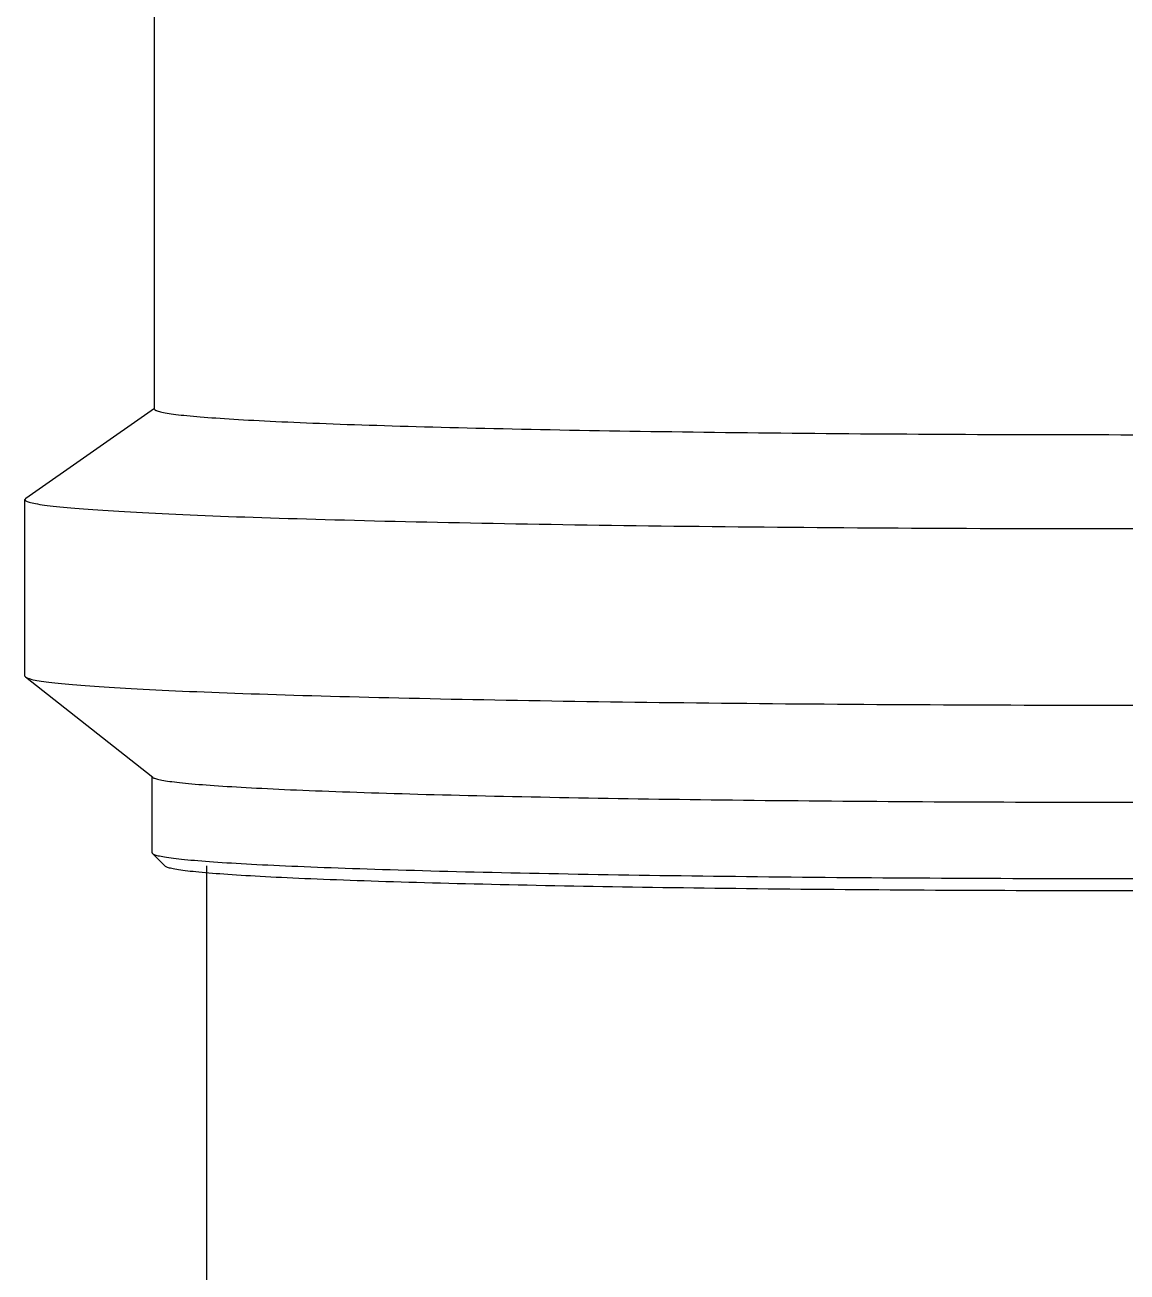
# Model space of a CAD drawing. Header units: millimetres. Extents: x -1292 to 2253, y 326 to 453.
# Drawn here: x 2098.7165 to 2098.7611, y 342.3231 to 342.3736 of the extents above; entities that cross this region are included whole.
import ezdxf

# ---------------------------------------------------------------- set-up
doc = ezdxf.new("R2010")
doc.units = ezdxf.units.MM
doc.header["$LTSCALE"] = 0.5
doc.layers.add('Esgoto', color=5, linetype='ByLayer')

msp = doc.modelspace()

# ---------------------------------------------------------------- linework, layer by layer
at = {"layer": 'Esgoto', "color": 2}
for p, q in [((2098.721738, 342.358014), (2098.721738, 342.398549)), ((2098.721738, 342.358033), (2098.71652, 342.354392)), ((2098.721738, 342.358014), (2098.721741, 342.358001)), ((2098.721741, 342.358001), (2098.72175, 342.357988)), ((2098.72175, 342.357988), (2098.721765, 342.357976)), ((2098.721765, 342.357976), (2098.721786, 342.357963)), ((2098.721786, 342.357963), (2098.721813, 342.35795)), ((2098.721813, 342.35795), (2098.721845, 342.357938)), ((2098.721845, 342.357938), (2098.721884, 342.357925)), ((2098.721884, 342.357925), (2098.721929, 342.357912)), ((2098.721929, 342.357912), (2098.721979, 342.3579)), ((2098.721979, 342.3579), (2098.722036, 342.357887)), ((2098.722036, 342.357887), (2098.722098, 342.357874)), ((2098.722098, 342.357874), (2098.722167, 342.357862)), ((2098.722167, 342.357862), (2098.722241, 342.357849)), ((2098.722241, 342.357849), (2098.722321, 342.357837)), ((2098.722321, 342.357837), (2098.722407, 342.357824)), ((2098.722407, 342.357824), (2098.722499, 342.357812)), ((2098.722499, 342.357812), (2098.722597, 342.357799)), ((2098.722597, 342.357799), (2098.7227, 342.357787)), ((2098.7227, 342.357787), (2098.72281, 342.357774)), ((2098.72281, 342.357774), (2098.722925, 342.357762)), ((2098.722925, 342.357762), (2098.723046, 342.35775)), ((2098.723046, 342.35775), (2098.723173, 342.357737)), ((2098.723173, 342.357737), (2098.723305, 342.357725)), ((2098.723305, 342.357725), (2098.723443, 342.357713)), ((2098.723443, 342.357713), (2098.723587, 342.357701)), ((2098.723587, 342.357701), (2098.723737, 342.357689)), ((2098.723737, 342.357689), (2098.723892, 342.357677)), ((2098.723892, 342.357677), (2098.724053, 342.357665)), ((2098.724053, 342.357665), (2098.724219, 342.357653)), ((2098.724219, 342.357653), (2098.724392, 342.357641)), ((2098.724392, 342.357641), (2098.724569, 342.357629)), ((2098.724569, 342.357629), (2098.724752, 342.357617)), ((2098.724752, 342.357617), (2098.724941, 342.357605)), ((2098.724941, 342.357605), (2098.725135, 342.357594)), ((2098.725135, 342.357594), (2098.725335, 342.357582)), ((2098.725335, 342.357582), (2098.72554, 342.357571)), ((2098.72554, 342.357571), (2098.725751, 342.357559)), ((2098.725751, 342.357559), (2098.725966, 342.357548)), ((2098.725966, 342.357548), (2098.726188, 342.357536)), ((2098.726188, 342.357536), (2098.726414, 342.357525)), ((2098.726414, 342.357525), (2098.726646, 342.357514)), ((2098.726646, 342.357514), (2098.726883, 342.357503)), ((2098.726883, 342.357503), (2098.727125, 342.357492)), ((2098.727125, 342.357492), (2098.727372, 342.357481)), ((2098.727372, 342.357481), (2098.727624, 342.35747)), ((2098.727624, 342.35747), (2098.727882, 342.357459)), ((2098.727882, 342.357459), (2098.728144, 342.357449)), ((2098.728144, 342.357449), (2098.728412, 342.357438)), ((2098.728412, 342.357438), (2098.728684, 342.357427)), ((2098.728684, 342.357427), (2098.728962, 342.357417)), ((2098.728962, 342.357417), (2098.729244, 342.357407)), ((2098.729244, 342.357407), (2098.729531, 342.357396)), ((2098.729531, 342.357396), (2098.729823, 342.357386)), ((2098.729823, 342.357386), (2098.73012, 342.357376)), ((2098.73012, 342.357376), (2098.730421, 342.357366)), ((2098.730421, 342.357366), (2098.730727, 342.357356)), ((2098.730727, 342.357356), (2098.731037, 342.357346)), ((2098.731037, 342.357346), (2098.731353, 342.357337)), ((2098.731353, 342.357337), (2098.731672, 342.357327)), ((2098.731672, 342.357327), (2098.731996, 342.357318)), ((2098.731996, 342.357318), (2098.732325, 342.357308)), ((2098.732325, 342.357308), (2098.732658, 342.357299)), ((2098.732658, 342.357299), (2098.732995, 342.35729)), ((2098.732995, 342.35729), (2098.733337, 342.357281)), ((2098.733337, 342.357281), (2098.733682, 342.357272)), ((2098.733682, 342.357272), (2098.734032, 342.357263)), ((2098.734032, 342.357263), (2098.734386, 342.357254)), ((2098.734386, 342.357254), (2098.734744, 342.357246)), ((2098.734744, 342.357246), (2098.735106, 342.357237)), ((2098.735106, 342.357237), (2098.735472, 342.357229)), ((2098.735472, 342.357229), (2098.735842, 342.357221)), ((2098.735842, 342.357221), (2098.736216, 342.357213)), ((2098.736216, 342.357213), (2098.736594, 342.357205)), ((2098.736594, 342.357205), (2098.736975, 342.357197)), ((2098.736975, 342.357197), (2098.73736, 342.357189)), ((2098.73736, 342.357189), (2098.737748, 342.357181)), ((2098.737748, 342.357181), (2098.73814, 342.357174)), ((2098.73814, 342.357174), (2098.738536, 342.357166)), ((2098.738536, 342.357166), (2098.738935, 342.357159)), ((2098.738935, 342.357159), (2098.739337, 342.357152)), ((2098.739337, 342.357152), (2098.739743, 342.357145)), ((2098.739743, 342.357145), (2098.740152, 342.357138)), ((2098.740152, 342.357138), (2098.740564, 342.357131)), ((2098.740564, 342.357131), (2098.74098, 342.357125)), ((2098.74098, 342.357125), (2098.741398, 342.357118)), ((2098.741398, 342.357118), (2098.741819, 342.357112)), ((2098.741819, 342.357112), (2098.742244, 342.357106)), ((2098.742244, 342.357106), (2098.742671, 342.3571)), ((2098.742671, 342.3571), (2098.743101, 342.357094)), ((2098.743101, 342.357094), (2098.743533, 342.357088)), ((2098.743533, 342.357088), (2098.743969, 342.357082)), ((2098.743969, 342.357082), (2098.744407, 342.357077)), ((2098.744407, 342.357077), (2098.744847, 342.357071)), ((2098.744847, 342.357071), (2098.74529, 342.357066)), ((2098.74529, 342.357066), (2098.745736, 342.357061)), ((2098.745736, 342.357061), (2098.746184, 342.357056)), ((2098.746184, 342.357056), (2098.746634, 342.357051)), ((2098.746634, 342.357051), (2098.747086, 342.357047)), ((2098.747086, 342.357047), (2098.747541, 342.357042)), ((2098.747541, 342.357042), (2098.747997, 342.357038)), ((2098.747997, 342.357038), (2098.748456, 342.357034)), ((2098.748456, 342.357034), (2098.748916, 342.35703)), ((2098.748916, 342.35703), (2098.749379, 342.357026)), ((2098.749379, 342.357026), (2098.749843, 342.357022)), ((2098.749843, 342.357022), (2098.750309, 342.357018)), ((2098.750309, 342.357018), (2098.750776, 342.357015)), ((2098.750776, 342.357015), (2098.751245, 342.357011)), ((2098.751245, 342.357011), (2098.751716, 342.357008)), ((2098.751716, 342.357008), (2098.752188, 342.357005)), ((2098.752188, 342.357005), (2098.752662, 342.357002)), ((2098.752662, 342.357002), (2098.753136, 342.357)), ((2098.753136, 342.357), (2098.753612, 342.356997)), ((2098.753612, 342.356997), (2098.75409, 342.356995)), ((2098.75409, 342.356995), (2098.754568, 342.356992)), ((2098.754568, 342.356992), (2098.755047, 342.35699)), ((2098.755047, 342.35699), (2098.755527, 342.356988)), ((2098.755527, 342.356988), (2098.756009, 342.356987)), ((2098.756009, 342.356987), (2098.756491, 342.356985)), ((2098.756491, 342.356985), (2098.756973, 342.356984)), ((2098.756973, 342.356984), (2098.757457, 342.356982)), ((2098.757457, 342.356982), (2098.75794, 342.356981)), ((2098.75794, 342.356981), (2098.758425, 342.35698)), ((2098.758425, 342.35698), (2098.75891, 342.356979)), ((2098.75891, 342.356979), (2098.759395, 342.356978)), ((2098.759395, 342.356978), (2098.75988, 342.356978)), ((2098.75988, 342.356978), (2098.760366, 342.356978)), ((2098.760366, 342.356978), (2098.760852, 342.356977)), ((2098.760852, 342.356977), (2098.761338, 342.356977)), ((2098.71652, 342.354393), (2098.716502, 342.354378)), ((2098.716491, 342.354363), (2098.716488, 342.354348)), ((2098.716488, 342.347203), (2098.716488, 342.354348)), ((2098.716488, 342.354348), (2098.716492, 342.354334)), ((2098.716502, 342.354378), (2098.716491, 342.354363)), ((2098.716492, 342.354334), (2098.716502, 342.354319)), ((2098.716502, 342.354319), (2098.71652, 342.354304)), ((2098.71652, 342.354304), (2098.716545, 342.354289)), ((2098.716545, 342.354289), (2098.716577, 342.354275)), ((2098.716577, 342.354275), (2098.716616, 342.35426)), ((2098.716616, 342.35426), (2098.716662, 342.354245)), ((2098.716662, 342.354245), (2098.716715, 342.354231)), ((2098.716715, 342.354231), (2098.716775, 342.354216)), ((2098.716775, 342.354216), (2098.716843, 342.354201)), ((2098.716843, 342.354201), (2098.716917, 342.354187)), ((2098.716917, 342.354187), (2098.716998, 342.354172)), ((2098.716998, 342.354172), (2098.717086, 342.354157)), ((2098.717086, 342.354157), (2098.717182, 342.354143)), ((2098.717182, 342.354143), (2098.717284, 342.354128)), ((2098.717284, 342.354128), (2098.717393, 342.354114)), ((2098.717393, 342.354114), (2098.717509, 342.354099)), ((2098.717509, 342.354099), (2098.717632, 342.354085)), ((2098.717632, 342.354085), (2098.717762, 342.354071)), ((2098.717762, 342.354071), (2098.717899, 342.354056)), ((2098.717899, 342.354056), (2098.718043, 342.354042)), ((2098.718043, 342.354042), (2098.718193, 342.354028)), ((2098.718193, 342.354028), (2098.71835, 342.354014)), ((2098.71835, 342.354014), (2098.718514, 342.354)), ((2098.718514, 342.354), (2098.718685, 342.353986)), ((2098.718685, 342.353986), (2098.718863, 342.353972)), ((2098.718863, 342.353972), (2098.719047, 342.353958)), ((2098.719047, 342.353958), (2098.719238, 342.353944)), ((2098.719238, 342.353944), (2098.719436, 342.35393)), ((2098.719436, 342.35393), (2098.71964, 342.353916)), ((2098.71964, 342.353916), (2098.719851, 342.353903)), ((2098.719851, 342.353903), (2098.720068, 342.353889)), ((2098.720068, 342.353889), (2098.720292, 342.353875)), ((2098.720292, 342.353875), (2098.720522, 342.353862)), ((2098.720522, 342.353862), (2098.720759, 342.353849)), ((2098.720759, 342.353849), (2098.721002, 342.353835)), ((2098.721002, 342.353835), (2098.721252, 342.353822)), ((2098.721252, 342.353822), (2098.721508, 342.353809)), ((2098.721508, 342.353809), (2098.72177, 342.353796)), ((2098.72177, 342.353796), (2098.722039, 342.353783)), ((2098.722039, 342.353783), (2098.722313, 342.35377)), ((2098.722313, 342.35377), (2098.722594, 342.353757)), ((2098.722594, 342.353757), (2098.722881, 342.353744)), ((2098.722881, 342.353744), (2098.723174, 342.353732)), ((2098.723174, 342.353732), (2098.723473, 342.353719)), ((2098.723473, 342.353719), (2098.723778, 342.353707)), ((2098.723778, 342.353707), (2098.724089, 342.353695)), ((2098.724089, 342.353695), (2098.724406, 342.353682)), ((2098.724406, 342.353682), (2098.724728, 342.35367)), ((2098.724728, 342.35367), (2098.725057, 342.353658)), ((2098.725057, 342.353658), (2098.725391, 342.353646)), ((2098.725391, 342.353646), (2098.725731, 342.353635)), ((2098.725731, 342.353635), (2098.726076, 342.353623)), ((2098.726076, 342.353623), (2098.726427, 342.353612)), ((2098.726427, 342.353612), (2098.726784, 342.3536)), ((2098.726784, 342.3536), (2098.727146, 342.353589)), ((2098.727146, 342.353589), (2098.727513, 342.353578)), ((2098.727513, 342.353578), (2098.727886, 342.353567)), ((2098.727886, 342.353567), (2098.728264, 342.353556)), ((2098.728264, 342.353556), (2098.728647, 342.353545)), ((2098.728647, 342.353545), (2098.729035, 342.353534)), ((2098.729035, 342.353534), (2098.729429, 342.353524)), ((2098.729429, 342.353524), (2098.729827, 342.353513)), ((2098.729827, 342.353513), (2098.730231, 342.353503)), ((2098.730231, 342.353503), (2098.730639, 342.353493)), ((2098.730639, 342.353493), (2098.731052, 342.353483)), ((2098.731052, 342.353483), (2098.73147, 342.353473)), ((2098.73147, 342.353473), (2098.731893, 342.353463)), ((2098.731893, 342.353463), (2098.732321, 342.353453)), ((2098.732321, 342.353453), (2098.732752, 342.353444)), ((2098.732752, 342.353444), (2098.733189, 342.353435)), ((2098.733189, 342.353435), (2098.73363, 342.353425)), ((2098.73363, 342.353425), (2098.734075, 342.353416)), ((2098.734075, 342.353416), (2098.734525, 342.353407)), ((2098.734525, 342.353407), (2098.734979, 342.353399)), ((2098.734979, 342.353399), (2098.735437, 342.35339)), ((2098.735437, 342.35339), (2098.735899, 342.353382)), ((2098.735899, 342.353382), (2098.736365, 342.353373)), ((2098.736365, 342.353373), (2098.736835, 342.353365)), ((2098.736835, 342.353365), (2098.737309, 342.353357)), ((2098.737309, 342.353357), (2098.737787, 342.353349)), ((2098.737787, 342.353349), (2098.738268, 342.353342)), ((2098.738268, 342.353342), (2098.738753, 342.353334)), ((2098.738753, 342.353334), (2098.739242, 342.353327)), ((2098.739242, 342.353327), (2098.739734, 342.35332)), ((2098.739734, 342.35332), (2098.740229, 342.353313)), ((2098.740229, 342.353313), (2098.740728, 342.353306)), ((2098.740728, 342.353306), (2098.74123, 342.353299)), ((2098.74123, 342.353299), (2098.741736, 342.353293)), ((2098.741736, 342.353293), (2098.742244, 342.353286)), ((2098.742244, 342.353286), (2098.742755, 342.35328)), ((2098.742755, 342.35328), (2098.74327, 342.353274)), ((2098.74327, 342.353274), (2098.743787, 342.353268)), ((2098.743787, 342.353268), (2098.744307, 342.353262)), ((2098.744307, 342.353262), (2098.74483, 342.353257)), ((2098.74483, 342.353257), (2098.745355, 342.353252)), ((2098.745355, 342.353252), (2098.745883, 342.353246)), ((2098.745883, 342.353246), (2098.746413, 342.353241)), ((2098.746413, 342.353241), (2098.746945, 342.353237)), ((2098.746945, 342.353237), (2098.74748, 342.353232)), ((2098.74748, 342.353232), (2098.748017, 342.353228)), ((2098.748017, 342.353228), (2098.748556, 342.353223)), ((2098.748556, 342.353223), (2098.749098, 342.353219)), ((2098.749098, 342.353219), (2098.749641, 342.353215)), ((2098.749641, 342.353215), (2098.750186, 342.353211)), ((2098.750186, 342.353211), (2098.750732, 342.353208)), ((2098.750732, 342.353208), (2098.751281, 342.353204)), ((2098.751281, 342.353204), (2098.751831, 342.353201)), ((2098.751831, 342.353201), (2098.752382, 342.353198)), ((2098.752382, 342.353198), (2098.752935, 342.353195)), ((2098.752935, 342.353195), (2098.753489, 342.353193)), ((2098.753489, 342.353193), (2098.754045, 342.35319)), ((2098.754045, 342.35319), (2098.754601, 342.353188)), ((2098.754601, 342.353188), (2098.755159, 342.353186)), ((2098.755159, 342.353186), (2098.755717, 342.353184)), ((2098.755717, 342.353184), (2098.756277, 342.353182)), ((2098.756277, 342.353182), (2098.756837, 342.35318)), ((2098.756837, 342.35318), (2098.757398, 342.353179)), ((2098.757398, 342.353179), (2098.75796, 342.353178)), ((2098.75796, 342.353178), (2098.758522, 342.353177)), ((2098.758522, 342.353177), (2098.759085, 342.353176)), ((2098.759085, 342.353176), (2098.759648, 342.353175)), ((2098.759648, 342.353175), (2098.760211, 342.353175)), ((2098.760211, 342.353175), (2098.760775, 342.353175)), ((2098.760775, 342.353175), (2098.761338, 342.353175)), ((2098.716488, 342.347203), (2098.716491, 342.347188)), ((2098.716491, 342.347188), (2098.716502, 342.347174)), ((2098.716502, 342.347174), (2098.716518, 342.34716)), ((2098.72166, 342.343104), (2098.716513, 342.347164)), ((2098.716518, 342.34716), (2098.716542, 342.347145)), ((2098.716542, 342.347145), (2098.716572, 342.347131)), ((2098.716572, 342.347131), (2098.71661, 342.347116)), ((2098.71661, 342.347116), (2098.716653, 342.347102)), ((2098.716653, 342.347102), (2098.716704, 342.347088)), ((2098.716704, 342.347088), (2098.716761, 342.347073)), ((2098.716761, 342.347073), (2098.716825, 342.347059)), ((2098.716825, 342.347059), (2098.716896, 342.347045)), ((2098.716896, 342.347045), (2098.716973, 342.347031)), ((2098.716973, 342.347031), (2098.717058, 342.347016)), ((2098.717058, 342.347016), (2098.717148, 342.347002)), ((2098.717148, 342.347002), (2098.717246, 342.346988)), ((2098.717246, 342.346988), (2098.71735, 342.346974)), ((2098.71735, 342.346974), (2098.717461, 342.34696)), ((2098.717461, 342.34696), (2098.717578, 342.346946)), ((2098.717578, 342.346946), (2098.717702, 342.346932)), ((2098.717702, 342.346932), (2098.717832, 342.346918)), ((2098.717832, 342.346918), (2098.717969, 342.346904)), ((2098.717969, 342.346904), (2098.718113, 342.34689)), ((2098.718113, 342.34689), (2098.718263, 342.346876)), ((2098.718263, 342.346876), (2098.718419, 342.346862)), ((2098.718419, 342.346862), (2098.718582, 342.346848)), ((2098.718582, 342.346848), (2098.718752, 342.346835)), ((2098.718752, 342.346835), (2098.718928, 342.346821)), ((2098.718928, 342.346821), (2098.71911, 342.346807)), ((2098.71911, 342.346807), (2098.719298, 342.346794)), ((2098.719298, 342.346794), (2098.719493, 342.34678)), ((2098.719493, 342.34678), (2098.719695, 342.346767)), ((2098.719695, 342.346767), (2098.719902, 342.346754)), ((2098.719902, 342.346754), (2098.720116, 342.34674)), ((2098.720116, 342.34674), (2098.720336, 342.346727)), ((2098.720336, 342.346727), (2098.720562, 342.346714)), ((2098.720562, 342.346714), (2098.720794, 342.346701)), ((2098.720794, 342.346701), (2098.721033, 342.346688)), ((2098.721033, 342.346688), (2098.721277, 342.346675)), ((2098.721277, 342.346675), (2098.721527, 342.346662)), ((2098.721527, 342.346662), (2098.721784, 342.346649)), ((2098.721784, 342.346649), (2098.722046, 342.346637)), ((2098.722046, 342.346637), (2098.722315, 342.346624)), ((2098.722315, 342.346624), (2098.722589, 342.346612)), ((2098.722589, 342.346612), (2098.722869, 342.346599)), ((2098.722869, 342.346599), (2098.723155, 342.346587)), ((2098.723155, 342.346587), (2098.723446, 342.346575)), ((2098.723446, 342.346575), (2098.723744, 342.346563)), ((2098.723744, 342.346563), (2098.724047, 342.346551)), ((2098.724047, 342.346551), (2098.724355, 342.346539)), ((2098.724355, 342.346539), (2098.724669, 342.346527)), ((2098.724669, 342.346527), (2098.724989, 342.346515)), ((2098.724989, 342.346515), (2098.725314, 342.346503)), ((2098.725314, 342.346503), (2098.725645, 342.346492)), ((2098.725645, 342.346492), (2098.725981, 342.346481)), ((2098.725981, 342.346481), (2098.726322, 342.346469)), ((2098.726322, 342.346469), (2098.726669, 342.346458)), ((2098.726669, 342.346458), (2098.72702, 342.346447)), ((2098.72702, 342.346447), (2098.727377, 342.346436)), ((2098.727377, 342.346436), (2098.727739, 342.346425)), ((2098.727739, 342.346425), (2098.728106, 342.346414)), ((2098.728106, 342.346414), (2098.728479, 342.346404)), ((2098.728479, 342.346404), (2098.728856, 342.346393)), ((2098.728856, 342.346393), (2098.729238, 342.346383)), ((2098.729238, 342.346383), (2098.729624, 342.346373)), ((2098.729624, 342.346373), (2098.730016, 342.346363)), ((2098.730016, 342.346363), (2098.730412, 342.346353)), ((2098.730412, 342.346353), (2098.730813, 342.346343)), ((2098.730813, 342.346343), (2098.731219, 342.346333)), ((2098.731219, 342.346333), (2098.731629, 342.346323)), ((2098.731629, 342.346323), (2098.732043, 342.346314)), ((2098.732043, 342.346314), (2098.732462, 342.346305)), ((2098.732462, 342.346305), (2098.732886, 342.346295)), ((2098.732886, 342.346295), (2098.733313, 342.346286)), ((2098.733313, 342.346286), (2098.733745, 342.346277)), ((2098.733745, 342.346277), (2098.734181, 342.346268)), ((2098.734181, 342.346268), (2098.734621, 342.34626)), ((2098.734621, 342.34626), (2098.735065, 342.346251)), ((2098.735065, 342.346251), (2098.735513, 342.346243)), ((2098.735513, 342.346243), (2098.735965, 342.346235)), ((2098.735965, 342.346235), (2098.736421, 342.346227)), ((2098.736421, 342.346227), (2098.73688, 342.346219)), ((2098.73688, 342.346219), (2098.737343, 342.346211)), ((2098.737343, 342.346211), (2098.73781, 342.346203)), ((2098.73781, 342.346203), (2098.738281, 342.346196)), ((2098.738281, 342.346196), (2098.738754, 342.346188)), ((2098.738754, 342.346188), (2098.739232, 342.346181)), ((2098.739232, 342.346181), (2098.739712, 342.346174)), ((2098.739712, 342.346174), (2098.740196, 342.346167)), ((2098.740196, 342.346167), (2098.740683, 342.346161)), ((2098.740683, 342.346161), (2098.741173, 342.346154)), ((2098.741173, 342.346154), (2098.741666, 342.346148)), ((2098.741666, 342.346148), (2098.742162, 342.346142)), ((2098.742162, 342.346142), (2098.742661, 342.346135)), ((2098.742661, 342.346135), (2098.743163, 342.34613)), ((2098.743163, 342.34613), (2098.743668, 342.346124)), ((2098.743668, 342.346124), (2098.744175, 342.346118)), ((2098.744175, 342.346118), (2098.744684, 342.346113)), ((2098.744684, 342.346113), (2098.745197, 342.346107)), ((2098.745197, 342.346107), (2098.745711, 342.346102)), ((2098.745711, 342.346102), (2098.746229, 342.346097)), ((2098.746229, 342.346097), (2098.746748, 342.346093)), ((2098.746748, 342.346093), (2098.747269, 342.346088)), ((2098.747269, 342.346088), (2098.747793, 342.346084)), ((2098.747793, 342.346084), (2098.748319, 342.346079)), ((2098.748319, 342.346079), (2098.748846, 342.346075)), ((2098.748846, 342.346075), (2098.749376, 342.346071)), ((2098.749376, 342.346071), (2098.749907, 342.346068)), ((2098.749907, 342.346068), (2098.75044, 342.346064)), ((2098.75044, 342.346064), (2098.750975, 342.346061)), ((2098.750975, 342.346061), (2098.751511, 342.346057)), ((2098.751511, 342.346057), (2098.752049, 342.346054)), ((2098.752049, 342.346054), (2098.752588, 342.346051)), ((2098.752588, 342.346051), (2098.753129, 342.346049)), ((2098.753129, 342.346049), (2098.75367, 342.346046)), ((2098.75367, 342.346046), (2098.754213, 342.346044)), ((2098.754213, 342.346044), (2098.754757, 342.346042)), ((2098.754757, 342.346042), (2098.755302, 342.346039)), ((2098.755302, 342.346039), (2098.755848, 342.346038)), ((2098.755848, 342.346038), (2098.756395, 342.346036)), ((2098.756395, 342.346036), (2098.756942, 342.346034)), ((2098.756942, 342.346034), (2098.75749, 342.346033)), ((2098.75749, 342.346033), (2098.758039, 342.346032)), ((2098.758039, 342.346032), (2098.758588, 342.346031)), ((2098.758588, 342.346031), (2098.759137, 342.34603)), ((2098.759137, 342.34603), (2098.759687, 342.34603)), ((2098.759687, 342.34603), (2098.760237, 342.346029)), ((2098.760237, 342.346029), (2098.760788, 342.346029)), ((2098.760788, 342.346029), (2098.761338, 342.346029)), ((2098.721638, 342.340049), (2098.721638, 342.343121)), ((2098.72166, 342.343104), (2098.721679, 342.343092)), ((2098.721679, 342.343092), (2098.721703, 342.343079)), ((2098.721703, 342.343079), (2098.721733, 342.343067)), ((2098.721733, 342.343067), (2098.721769, 342.343054)), ((2098.721769, 342.343054), (2098.72181, 342.343042)), ((2098.72181, 342.343042), (2098.721858, 342.343029)), ((2098.721858, 342.343029), (2098.721911, 342.343017)), ((2098.721911, 342.343017), (2098.721969, 342.343005)), ((2098.721969, 342.343005), (2098.722034, 342.342992)), ((2098.722034, 342.342992), (2098.722104, 342.34298)), ((2098.722104, 342.34298), (2098.722179, 342.342968)), ((2098.722179, 342.342968), (2098.722261, 342.342955)), ((2098.722261, 342.342955), (2098.722348, 342.342943)), ((2098.722348, 342.342943), (2098.72244, 342.342931)), ((2098.72244, 342.342931), (2098.722538, 342.342919)), ((2098.722538, 342.342919), (2098.722642, 342.342906)), ((2098.722642, 342.342906), (2098.722751, 342.342894)), ((2098.722751, 342.342894), (2098.722866, 342.342882)), ((2098.722866, 342.342882), (2098.722987, 342.34287)), ((2098.722987, 342.34287), (2098.723113, 342.342858)), ((2098.723113, 342.342858), (2098.723244, 342.342846)), ((2098.723244, 342.342846), (2098.723381, 342.342834)), ((2098.723381, 342.342834), (2098.723524, 342.342822)), ((2098.723524, 342.342822), (2098.723672, 342.34281)), ((2098.723672, 342.34281), (2098.723825, 342.342798)), ((2098.723825, 342.342798), (2098.723984, 342.342787)), ((2098.723984, 342.342787), (2098.724148, 342.342775)), ((2098.724148, 342.342775), (2098.724318, 342.342763)), ((2098.724318, 342.342763), (2098.724493, 342.342752)), ((2098.724493, 342.342752), (2098.724673, 342.34274)), ((2098.724673, 342.34274), (2098.724859, 342.342729)), ((2098.724859, 342.342729), (2098.725049, 342.342717)), ((2098.725049, 342.342717), (2098.725245, 342.342706)), ((2098.725245, 342.342706), (2098.725447, 342.342694)), ((2098.725447, 342.342694), (2098.725653, 342.342683)), ((2098.725653, 342.342683), (2098.725865, 342.342672)), ((2098.725865, 342.342672), (2098.726081, 342.342661)), ((2098.726081, 342.342661), (2098.726303, 342.34265)), ((2098.726303, 342.34265), (2098.72653, 342.342639)), ((2098.72653, 342.342639), (2098.726762, 342.342628)), ((2098.726762, 342.342628), (2098.726999, 342.342617)), ((2098.726999, 342.342617), (2098.72724, 342.342606)), ((2098.72724, 342.342606), (2098.727487, 342.342596)), ((2098.727487, 342.342596), (2098.727739, 342.342585)), ((2098.727739, 342.342585), (2098.727995, 342.342575)), ((2098.727995, 342.342575), (2098.728256, 342.342564)), ((2098.728256, 342.342564), (2098.728522, 342.342554)), ((2098.728522, 342.342554), (2098.728793, 342.342543)), ((2098.728793, 342.342543), (2098.729069, 342.342533)), ((2098.729069, 342.342533), (2098.729349, 342.342523)), ((2098.729349, 342.342523), (2098.729633, 342.342513)), ((2098.729633, 342.342513), (2098.729923, 342.342503)), ((2098.729923, 342.342503), (2098.730217, 342.342493)), ((2098.730217, 342.342493), (2098.730515, 342.342484)), ((2098.730515, 342.342484), (2098.730818, 342.342474)), ((2098.730818, 342.342474), (2098.731125, 342.342464)), ((2098.731125, 342.342464), (2098.731436, 342.342455)), ((2098.731436, 342.342455), (2098.731752, 342.342446)), ((2098.731752, 342.342446), (2098.732072, 342.342436)), ((2098.732072, 342.342436), (2098.732397, 342.342427)), ((2098.732397, 342.342427), (2098.732725, 342.342418)), ((2098.732725, 342.342418), (2098.733058, 342.342409)), ((2098.733058, 342.342409), (2098.733395, 342.3424)), ((2098.733395, 342.3424), (2098.733735, 342.342392)), ((2098.733735, 342.342392), (2098.73408, 342.342383)), ((2098.73408, 342.342383), (2098.734429, 342.342375)), ((2098.734429, 342.342375), (2098.734781, 342.342366)), ((2098.734781, 342.342366), (2098.735138, 342.342358)), ((2098.735138, 342.342358), (2098.735498, 342.34235)), ((2098.735498, 342.34235), (2098.735862, 342.342342)), ((2098.735862, 342.342342), (2098.736229, 342.342334)), ((2098.736229, 342.342334), (2098.736601, 342.342326)), ((2098.736601, 342.342326), (2098.736975, 342.342318)), ((2098.736975, 342.342318), (2098.737354, 342.342311)), ((2098.737354, 342.342311), (2098.737736, 342.342303)), ((2098.737736, 342.342303), (2098.738121, 342.342296)), ((2098.738121, 342.342296), (2098.738509, 342.342288)), ((2098.738509, 342.342288), (2098.738901, 342.342281)), ((2098.738901, 342.342281), (2098.739296, 342.342274)), ((2098.739296, 342.342274), (2098.739694, 342.342267)), ((2098.739694, 342.342267), (2098.740096, 342.342261)), ((2098.740096, 342.342261), (2098.7405, 342.342254)), ((2098.7405, 342.342254), (2098.740907, 342.342248)), ((2098.740907, 342.342248), (2098.741318, 342.342241)), ((2098.741318, 342.342241), (2098.741731, 342.342235)), ((2098.741731, 342.342235), (2098.742147, 342.342229)), ((2098.742147, 342.342229), (2098.742566, 342.342223)), ((2098.742566, 342.342223), (2098.742988, 342.342217)), ((2098.742988, 342.342217), (2098.743412, 342.342211)), ((2098.743412, 342.342211), (2098.743839, 342.342206)), ((2098.743839, 342.342206), (2098.744268, 342.3422)), ((2098.744268, 342.3422), (2098.7447, 342.342195)), ((2098.7447, 342.342195), (2098.745134, 342.34219)), ((2098.745134, 342.34219), (2098.74557, 342.342185)), ((2098.74557, 342.342185), (2098.746009, 342.34218)), ((2098.746009, 342.34218), (2098.74645, 342.342175)), ((2098.74645, 342.342175), (2098.746893, 342.342171)), ((2098.746893, 342.342171), (2098.747339, 342.342166)), ((2098.747339, 342.342166), (2098.747786, 342.342162)), ((2098.747786, 342.342162), (2098.748235, 342.342158)), ((2098.748235, 342.342158), (2098.748686, 342.342154)), ((2098.748686, 342.342154), (2098.749139, 342.34215)), ((2098.749139, 342.34215), (2098.749594, 342.342146)), ((2098.749594, 342.342146), (2098.75005, 342.342142)), ((2098.75005, 342.342142), (2098.750508, 342.342139)), ((2098.750508, 342.342139), (2098.750968, 342.342136)), ((2098.750968, 342.342136), (2098.751429, 342.342132)), ((2098.751429, 342.342132), (2098.751891, 342.342129)), ((2098.751891, 342.342129), (2098.752355, 342.342126)), ((2098.752355, 342.342126), (2098.752821, 342.342124)), ((2098.752821, 342.342124), (2098.753287, 342.342121)), ((2098.753287, 342.342121), (2098.753754, 342.342119)), ((2098.753754, 342.342119), (2098.754223, 342.342116)), ((2098.754223, 342.342116), (2098.754693, 342.342114)), ((2098.754693, 342.342114), (2098.755163, 342.342112)), ((2098.755163, 342.342112), (2098.755635, 342.34211)), ((2098.755635, 342.34211), (2098.756107, 342.342108)), ((2098.756107, 342.342108), (2098.75658, 342.342107)), ((2098.75658, 342.342107), (2098.757054, 342.342105)), ((2098.757054, 342.342105), (2098.757529, 342.342104)), ((2098.757529, 342.342104), (2098.758004, 342.342103)), ((2098.758004, 342.342103), (2098.758479, 342.342102)), ((2098.758479, 342.342102), (2098.758955, 342.342101)), ((2098.758955, 342.342101), (2098.759431, 342.342101)), ((2098.759431, 342.342101), (2098.759908, 342.3421)), ((2098.759908, 342.3421), (2098.760384, 342.3421)), ((2098.760384, 342.3421), (2098.760861, 342.342099)), ((2098.760861, 342.342099), (2098.761338, 342.342099)), ((2098.721638, 342.340049), (2098.721641, 342.340036)), ((2098.721641, 342.340036), (2098.72165, 342.340023)), ((2098.72165, 342.340023), (2098.721665, 342.340011)), ((2098.722151, 342.339522), (2098.721652, 342.340021)), ((2098.721665, 342.340011), (2098.721686, 342.339998)), ((2098.721686, 342.339998), (2098.721713, 342.339985)), ((2098.721713, 342.339985), (2098.721746, 342.339972)), ((2098.721746, 342.339972), (2098.721784, 342.33996)), ((2098.721784, 342.33996), (2098.721829, 342.339947)), ((2098.721829, 342.339947), (2098.72188, 342.339934)), ((2098.72188, 342.339934), (2098.721937, 342.339922)), ((2098.721937, 342.339922), (2098.721999, 342.339909)), ((2098.721999, 342.339909), (2098.722068, 342.339896)), ((2098.722068, 342.339896), (2098.722142, 342.339884)), ((2098.722142, 342.339884), (2098.722223, 342.339871)), ((2098.722223, 342.339871), (2098.722309, 342.339859)), ((2098.722309, 342.339859), (2098.722401, 342.339846)), ((2098.722401, 342.339846), (2098.722499, 342.339834)), ((2098.722499, 342.339834), (2098.722603, 342.339821)), ((2098.722603, 342.339821), (2098.722712, 342.339809)), ((2098.722712, 342.339809), (2098.722828, 342.339796)), ((2098.722828, 342.339796), (2098.722949, 342.339784)), ((2098.722949, 342.339784), (2098.723076, 342.339772)), ((2098.723076, 342.339772), (2098.723209, 342.339759)), ((2098.723209, 342.339759), (2098.723348, 342.339747)), ((2098.723348, 342.339747), (2098.723492, 342.339735)), ((2098.722151, 342.339522), (2098.722167, 342.33951)), ((2098.722167, 342.33951), (2098.722188, 342.339497)), ((2098.722188, 342.339497), (2098.722214, 342.339485)), ((2098.722214, 342.339485), (2098.722247, 342.339473)), ((2098.722247, 342.339473), (2098.722285, 342.33946)), ((2098.722285, 342.33946), (2098.722328, 342.339448)), ((2098.722328, 342.339448), (2098.722378, 342.339436)), ((2098.722378, 342.339436), (2098.722433, 342.339423)), ((2098.722433, 342.339423), (2098.722494, 342.339411)), ((2098.722494, 342.339411), (2098.72256, 342.339399)), ((2098.72256, 342.339399), (2098.722632, 342.339387)), ((2098.722632, 342.339387), (2098.72271, 342.339374)), ((2098.72271, 342.339374), (2098.722793, 342.339362)), ((2098.722793, 342.339362), (2098.722882, 342.33935)), ((2098.722882, 342.33935), (2098.722976, 342.339338)), ((2098.722976, 342.339338), (2098.723077, 342.339326)), ((2098.723077, 342.339326), (2098.723182, 342.339314)), ((2098.723182, 342.339314), (2098.723293, 342.339302)), ((2098.723293, 342.339302), (2098.72341, 342.33929)), ((2098.72341, 342.33929), (2098.723533, 342.339278)), ((2098.723492, 342.339735), (2098.723642, 342.339723)), ((2098.723533, 342.339278), (2098.72366, 342.339266)), ((2098.723642, 342.339723), (2098.723797, 342.339711)), ((2098.72366, 342.339266), (2098.723794, 342.339254)), ((2098.723794, 342.339254), (2098.723932, 342.339242)), ((2098.723797, 342.339711), (2098.723959, 342.339699)), ((2098.723932, 342.339242), (2098.724077, 342.33923)), ((2098.723959, 342.339699), (2098.724126, 342.339687)), ((2098.724126, 342.339687), (2098.724298, 342.339675)), ((2098.724298, 342.339675), (2098.724476, 342.339663)), ((2098.724476, 342.339663), (2098.72466, 342.339651)), ((2098.72466, 342.339651), (2098.724849, 342.339639)), ((2098.724849, 342.339639), (2098.725044, 342.339628)), ((2098.725044, 342.339628), (2098.725244, 342.339616)), ((2098.725244, 342.339616), (2098.72545, 342.339605)), ((2098.72545, 342.339605), (2098.725661, 342.339593)), ((2098.725661, 342.339593), (2098.725877, 342.339582)), ((2098.725877, 342.339582), (2098.726099, 342.33957)), ((2098.726099, 342.33957), (2098.726326, 342.339559)), ((2098.726326, 342.339559), (2098.726558, 342.339548)), ((2098.726558, 342.339548), (2098.726796, 342.339537)), ((2098.726796, 342.339537), (2098.727038, 342.339526)), ((2098.727038, 342.339526), (2098.727286, 342.339515)), ((2098.727286, 342.339515), (2098.727539, 342.339504)), ((2098.727539, 342.339504), (2098.727797, 342.339493)), ((2098.727797, 342.339493), (2098.728061, 342.339482)), ((2098.728061, 342.339482), (2098.728329, 342.339471)), ((2098.728329, 342.339471), (2098.728602, 342.339461)), ((2098.728602, 342.339461), (2098.72888, 342.33945)), ((2098.72888, 342.33945), (2098.729163, 342.33944)), ((2098.729163, 342.33944), (2098.729451, 342.33943)), ((2098.729451, 342.33943), (2098.729743, 342.33942)), ((2098.729743, 342.33942), (2098.730041, 342.339409)), ((2098.730041, 342.339409), (2098.730343, 342.339399)), ((2098.730343, 342.339399), (2098.73065, 342.33939)), ((2098.73065, 342.33939), (2098.730961, 342.33938)), ((2098.730961, 342.33938), (2098.731277, 342.33937)), ((2098.731277, 342.33937), (2098.731597, 342.33936)), ((2098.731597, 342.33936), (2098.731922, 342.339351)), ((2098.731922, 342.339351), (2098.732252, 342.339342)), ((2098.732252, 342.339342), (2098.732585, 342.339332)), ((2098.732585, 342.339332), (2098.732924, 342.339323)), ((2098.732924, 342.339323), (2098.733266, 342.339314)), ((2098.733266, 342.339314), (2098.733613, 342.339305)), ((2098.733613, 342.339305), (2098.733963, 342.339296)), ((2098.733963, 342.339296), (2098.734318, 342.339287)), ((2098.734318, 342.339287), (2098.734677, 342.339279)), ((2098.734677, 342.339279), (2098.73504, 342.33927)), ((2098.73504, 342.33927), (2098.735407, 342.339262)), ((2098.735407, 342.339262), (2098.735778, 342.339254)), ((2098.735778, 342.339254), (2098.736153, 342.339245)), ((2098.736153, 342.339245), (2098.736531, 342.339237)), ((2098.736531, 342.339237), (2098.736913, 342.33923)), ((2098.724077, 342.33923), (2098.724226, 342.339219)), ((2098.724226, 342.339219), (2098.724381, 342.339207)), ((2098.724381, 342.339207), (2098.724542, 342.339195)), ((2098.724542, 342.339195), (2098.724707, 342.339184)), ((2098.724707, 342.339184), (2098.724879, 342.339172)), ((2098.724879, 342.339172), (2098.725055, 342.339161)), ((2098.725055, 342.339161), (2098.725237, 342.339149)), ((2098.725237, 342.339149), (2098.725424, 342.339138)), ((2098.725424, 342.339138), (2098.725616, 342.339126)), ((2098.725616, 342.339126), (2098.725813, 342.339115)), ((2098.725813, 342.339115), (2098.726016, 342.339104)), ((2098.726016, 342.339104), (2098.726223, 342.339093)), ((2098.726223, 342.339093), (2098.726436, 342.339082)), ((2098.726436, 342.339082), (2098.726654, 342.339071)), ((2098.726654, 342.339071), (2098.726877, 342.33906)), ((2098.726877, 342.33906), (2098.727105, 342.339049)), ((2098.727105, 342.339049), (2098.727338, 342.339038)), ((2098.727338, 342.339038), (2098.727576, 342.339028)), ((2098.727576, 342.339028), (2098.727819, 342.339017)), ((2098.727819, 342.339017), (2098.728066, 342.339006)), ((2098.728066, 342.339006), (2098.728319, 342.338996)), ((2098.728319, 342.338996), (2098.728576, 342.338986)), ((2098.728576, 342.338986), (2098.728838, 342.338975)), ((2098.728838, 342.338975), (2098.729105, 342.338965)), ((2098.729105, 342.338965), (2098.729377, 342.338955)), ((2098.729377, 342.338955), (2098.729653, 342.338945)), ((2098.729653, 342.338945), (2098.729934, 342.338935)), ((2098.729934, 342.338935), (2098.730219, 342.338925)), ((2098.730219, 342.338925), (2098.730509, 342.338915)), ((2098.730509, 342.338915), (2098.730804, 342.338906)), ((2098.730804, 342.338906), (2098.731102, 342.338896)), ((2098.731102, 342.338896), (2098.731406, 342.338886)), ((2098.731406, 342.338886), (2098.731713, 342.338877)), ((2098.731713, 342.338877), (2098.732025, 342.338868)), ((2098.732025, 342.338868), (2098.732341, 342.338858)), ((2098.732341, 342.338858), (2098.732662, 342.338849)), ((2098.732662, 342.338849), (2098.732986, 342.33884)), ((2098.732986, 342.33884), (2098.733315, 342.338831)), ((2098.733315, 342.338831), (2098.733648, 342.338823)), ((2098.733648, 342.338823), (2098.733985, 342.338814)), ((2098.733985, 342.338814), (2098.734326, 342.338805)), ((2098.734326, 342.338805), (2098.73467, 342.338797)), ((2098.73467, 342.338797), (2098.735019, 342.338789)), ((2098.735019, 342.338789), (2098.735371, 342.33878)), ((2098.735371, 342.33878), (2098.735728, 342.338772)), ((2098.735728, 342.338772), (2098.736088, 342.338764)), ((2098.736088, 342.338764), (2098.736451, 342.338756)), ((2098.736451, 342.338756), (2098.736819, 342.338748)), ((2098.736819, 342.338748), (2098.737189, 342.338741)), ((2098.736913, 342.33923), (2098.737299, 342.339222)), ((2098.737189, 342.338741), (2098.737564, 342.338733)), ((2098.737299, 342.339222), (2098.737689, 342.339214)), ((2098.737564, 342.338733), (2098.737942, 342.338726)), ((2098.737689, 342.339214), (2098.738082, 342.339207)), ((2098.738082, 342.339207), (2098.738478, 342.339199)), ((2098.738478, 342.339199), (2098.738878, 342.339192)), ((2098.738878, 342.339192), (2098.739282, 342.339185)), ((2098.739282, 342.339185), (2098.739689, 342.339178)), ((2098.739689, 342.339178), (2098.740099, 342.339171)), ((2098.740099, 342.339171), (2098.740512, 342.339164)), ((2098.740512, 342.339164), (2098.740928, 342.339157)), ((2098.740928, 342.339157), (2098.741348, 342.339151)), ((2098.741348, 342.339151), (2098.74177, 342.339145)), ((2098.74177, 342.339145), (2098.742195, 342.339138)), ((2098.742195, 342.339138), (2098.742624, 342.339132)), ((2098.742624, 342.339132), (2098.743055, 342.339126)), ((2098.743055, 342.339126), (2098.743488, 342.339121)), ((2098.743488, 342.339121), (2098.743925, 342.339115)), ((2098.743925, 342.339115), (2098.744364, 342.339109)), ((2098.744364, 342.339109), (2098.744806, 342.339104)), ((2098.744806, 342.339104), (2098.74525, 342.339099)), ((2098.74525, 342.339099), (2098.745697, 342.339094)), ((2098.745697, 342.339094), (2098.746146, 342.339089)), ((2098.746146, 342.339089), (2098.746597, 342.339084)), ((2098.746597, 342.339084), (2098.74705, 342.339079)), ((2098.74705, 342.339079), (2098.747506, 342.339075)), ((2098.747506, 342.339075), (2098.747964, 342.33907)), ((2098.747964, 342.33907), (2098.748423, 342.339066)), ((2098.748423, 342.339066), (2098.748885, 342.339062)), ((2098.748885, 342.339062), (2098.749348, 342.339058)), ((2098.749348, 342.339058), (2098.749814, 342.339054)), ((2098.749814, 342.339054), (2098.750281, 342.339051)), ((2098.750281, 342.339051), (2098.75075, 342.339047)), ((2098.75075, 342.339047), (2098.75122, 342.339044)), ((2098.75122, 342.339044), (2098.751692, 342.339041)), ((2098.751692, 342.339041), (2098.752165, 342.339038)), ((2098.752165, 342.339038), (2098.75264, 342.339035)), ((2098.75264, 342.339035), (2098.753116, 342.339032)), ((2098.753116, 342.339032), (2098.753593, 342.33903)), ((2098.753593, 342.33903), (2098.754071, 342.339027)), ((2098.754071, 342.339027), (2098.754551, 342.339025)), ((2098.754551, 342.339025), (2098.755031, 342.339023)), ((2098.755031, 342.339023), (2098.755513, 342.339021)), ((2098.755513, 342.339021), (2098.755995, 342.339019)), ((2098.755995, 342.339019), (2098.756478, 342.339017)), ((2098.756478, 342.339017), (2098.756962, 342.339016)), ((2098.756962, 342.339016), (2098.757447, 342.339015)), ((2098.757447, 342.339015), (2098.757932, 342.339013)), ((2098.757932, 342.339013), (2098.758418, 342.339012)), ((2098.758418, 342.339012), (2098.758904, 342.339012)), ((2098.758904, 342.339012), (2098.75939, 342.339011)), ((2098.75939, 342.339011), (2098.759877, 342.33901)), ((2098.759877, 342.33901), (2098.760364, 342.33901)), ((2098.760364, 342.33901), (2098.760851, 342.33901)), ((2098.760851, 342.33901), (2098.761338, 342.33901)), ((2098.737942, 342.338726), (2098.738323, 342.338718)), ((2098.738323, 342.338718), (2098.738708, 342.338711)), ((2098.738708, 342.338711), (2098.739095, 342.338704)), ((2098.739095, 342.338704), (2098.739487, 342.338697)), ((2098.739487, 342.338697), (2098.739881, 342.33869)), ((2098.739881, 342.33869), (2098.740278, 342.338684)), ((2098.740278, 342.338684), (2098.740679, 342.338677)), ((2098.740679, 342.338677), (2098.741082, 342.33867)), ((2098.741082, 342.33867), (2098.741489, 342.338664)), ((2098.741489, 342.338664), (2098.741898, 342.338658)), ((2098.741898, 342.338658), (2098.74231, 342.338652)), ((2098.74231, 342.338652), (2098.742725, 342.338646)), ((2098.742725, 342.338646), (2098.743143, 342.33864)), ((2098.743143, 342.33864), (2098.743563, 342.338634)), ((2098.743563, 342.338634), (2098.743986, 342.338629)), ((2098.743986, 342.338629), (2098.744411, 342.338623)), ((2098.744411, 342.338623), (2098.744839, 342.338618)), ((2098.744839, 342.338618), (2098.74527, 342.338613)), ((2098.74527, 342.338613), (2098.745702, 342.338608)), ((2098.745702, 342.338608), (2098.746137, 342.338603)), ((2098.746137, 342.338603), (2098.746574, 342.338598)), ((2098.746574, 342.338598), (2098.747014, 342.338594)), ((2098.747014, 342.338594), (2098.747455, 342.338589)), ((2098.747455, 342.338589), (2098.747898, 342.338585)), ((2098.747898, 342.338585), (2098.748344, 342.338581)), ((2098.748344, 342.338581), (2098.748791, 342.338577)), ((2098.748791, 342.338577), (2098.74924, 342.338573)), ((2098.74924, 342.338573), (2098.749691, 342.338569)), ((2098.749691, 342.338569), (2098.750143, 342.338566)), ((2098.750143, 342.338566), (2098.750597, 342.338562)), ((2098.750597, 342.338562), (2098.751053, 342.338559)), ((2098.751053, 342.338559), (2098.75151, 342.338556)), ((2098.75151, 342.338556), (2098.751969, 342.338553)), ((2098.751969, 342.338553), (2098.752429, 342.33855)), ((2098.752429, 342.33855), (2098.75289, 342.338547)), ((2098.75289, 342.338547), (2098.753353, 342.338544)), ((2098.753353, 342.338544), (2098.753816, 342.338542)), ((2098.753816, 342.338542), (2098.754281, 342.33854)), ((2098.754281, 342.33854), (2098.754747, 342.338537)), ((2098.754747, 342.338537), (2098.755214, 342.338535)), ((2098.755214, 342.338535), (2098.755681, 342.338534)), ((2098.755681, 342.338534), (2098.75615, 342.338532)), ((2098.75615, 342.338532), (2098.756619, 342.33853)), ((2098.756619, 342.33853), (2098.757089, 342.338529)), ((2098.757089, 342.338529), (2098.75756, 342.338528)), ((2098.75756, 342.338528), (2098.758031, 342.338527)), ((2098.758031, 342.338527), (2098.758502, 342.338526)), ((2098.758502, 342.338526), (2098.758974, 342.338525)), ((2098.758974, 342.338525), (2098.759447, 342.338524)), ((2098.759447, 342.338524), (2098.759919, 342.338524)), ((2098.759919, 342.338524), (2098.760392, 342.338523)), ((2098.760392, 342.338523), (2098.760865, 342.338523)), ((2098.760865, 342.338523), (2098.761338, 342.338523))]:
    msp.add_line(p, q, dxfattribs=at)
at = {"layer": 'Esgoto', "color": 3}
msp.add_polyline3d([(2098.723838, 342.339529, 0), (2098.723838, 340.394977, 0)], dxfattribs=at)

doc.saveas('drawing.dxf')
